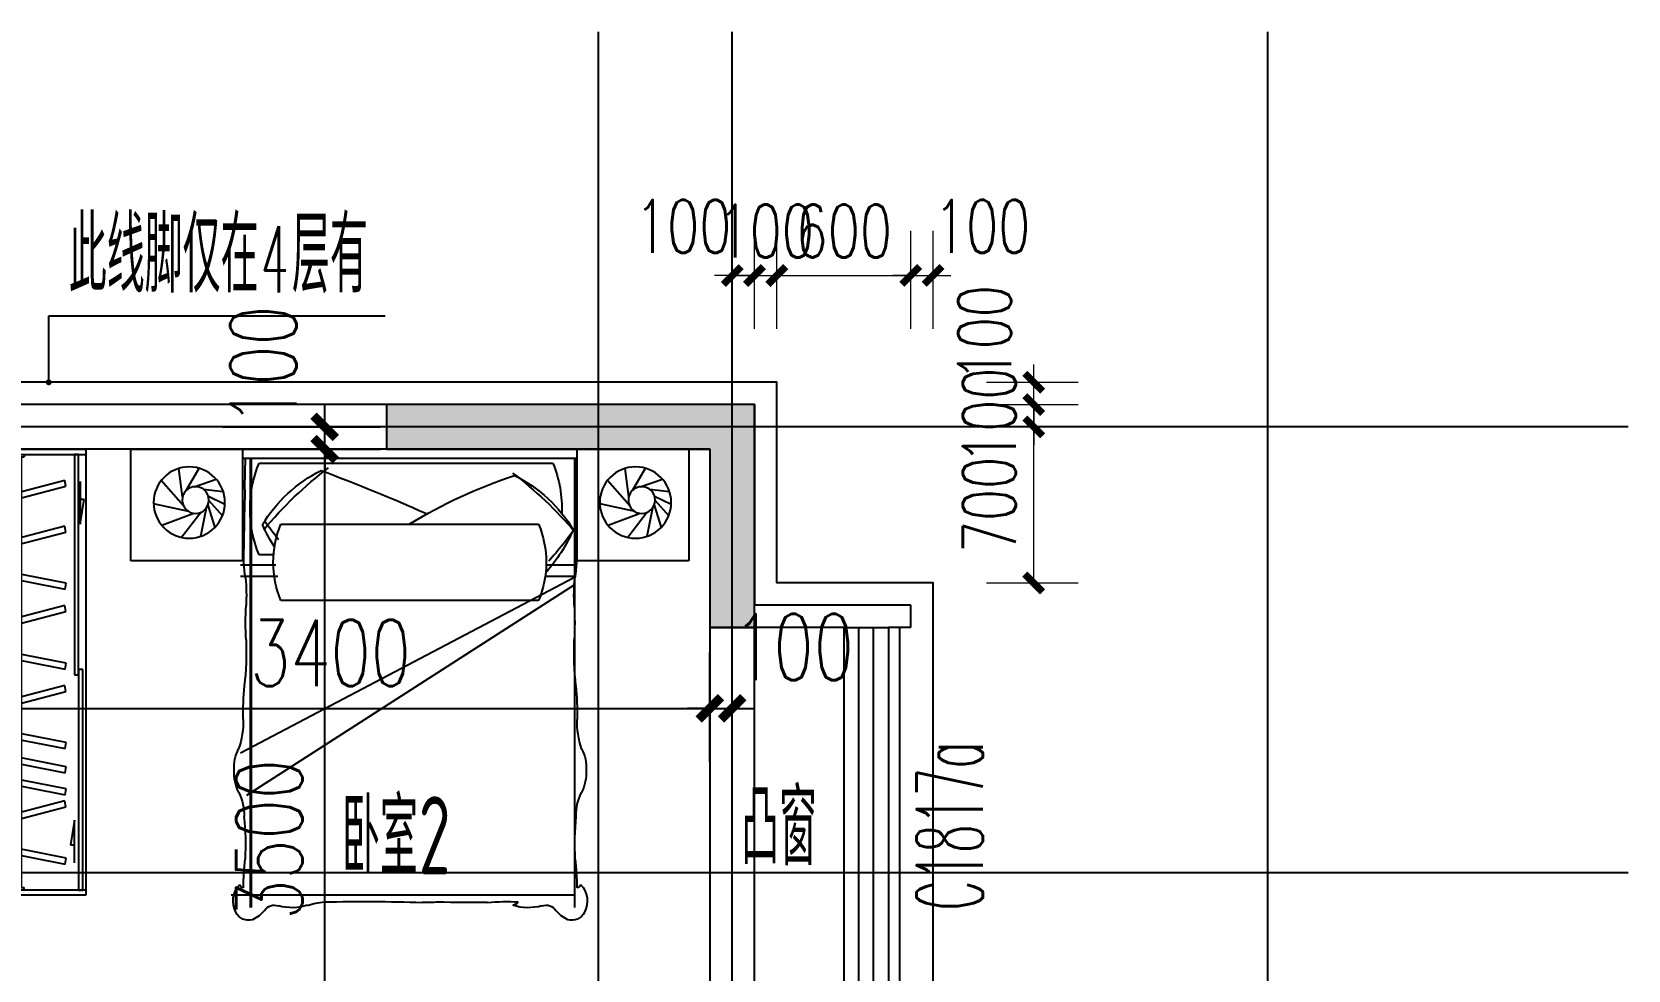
# Model space of a CAD drawing. Extents: x -129588 to 17450, y 1144 to 109436.
# Drawn here: x -1652 to 5501, y 92862 to 97069 of the extents above; entities that cross this region are included whole.
import ezdxf

# ---------------------------------------------------------------- set-up
doc = ezdxf.new("R2010")
doc.units = 0
doc.header["$LTSCALE"] = 1000
doc.header["$MEASUREMENT"] = 0
doc.linetypes.add('DASH', pattern=[0.35, 0.25, -0.1])
doc.layers.add('A-area(算全面积)', color=21, linetype='Continuous', plot=False)
doc.layers.add('A-FUR', color=8, linetype='Continuous', plot=False)
for name, color, linetype in [('A-看线', 105, 'Continuous'), ('A-第三道尺寸线', 105, 'Continuous'), ('A-线脚看线', 9, 'Continuous'), ('DIM_LEAD', 3, 'Continuous'), ('DOTE', 16, 'Continuous'), ('PUB_HATCH', 8, 'Continuous'), ('PUB_TEXT', 7, 'Continuous'), ('WALL', 2, 'Continuous'), ('WINDOW', 4, 'Continuous'), ('WINDOW_TEXT', 7, 'Continuous'), ('剪力墙', 6, 'Continuous')]:
    doc.layers.add(name, color=color, linetype=linetype)
doc.layers.add('A-第四道尺寸线(线脚尺寸)', color=105, linetype='Continuous', lineweight=5)
doc.styles.add('_TCH_DIM', font='SIMPLEX.shx', dxfattribs={"width": 0.7, "bigfont": 'GBCBIG.shx'})
doc.styles.add('_TCH_DIM_T3', font='SIMPLEX.shx', dxfattribs={"width": 0.705882, "bigfont": 'GBCBIG.shx'})
doc.styles.add('_TCH_WINDOW', font='SIMPLEX.shx', dxfattribs={"width": 0.7, "height": 3.5, "bigfont": 'GBCBIG.shx'})
doc.styles.get("Standard").update_dxf_attribs({"font": 'gbenor.shx', "width": 0.7, "bigfont": 'gbcbig.shx'})
doc.dimstyles.new('_TCH_ARCH&&100', dxfattribs={"dimtxt": 297.5, "dimasz": 100, "dimexe": 250, "dimexo": 300, "dimgap": 100, "dimtad": 1, "dimdec": 0, "dimzin": 0, "dimdsep": 46, "dimtxsty": '_TCH_DIM_T3', "dimblk": 'ARCHTICK', "dimcen": 0.09, "dimclrt": 7, "dimazin": 2, "dimtfac": 1, "dimtdec": 0, "dimtix": 1, "dimtmove": 2, "dimatfit": 3, "dimfxl": 0, "dimtolj": 1, "dimtzin": 0, "dimarcsym": 0})
doc.dimstyles.new('_TCH_ARCH&&80', dxfattribs={"dimtxt": 238, "dimasz": 80, "dimexe": 200, "dimexo": 240, "dimgap": 80, "dimtad": 1, "dimdec": 0, "dimzin": 0, "dimdsep": 46, "dimtxsty": '_TCH_DIM_T3', "dimblk": 'ARCHTICK', "dimcen": 0.09, "dimclrt": 7, "dimazin": 2, "dimtfac": 1, "dimtdec": 0, "dimtix": 1, "dimtmove": 2, "dimatfit": 3, "dimfxl": 0, "dimtolj": 1, "dimtzin": 0, "dimarcsym": 0})

# ---------------------------------------------------------------- blocks, each defined once
blk = doc.blocks.new('zhouxianssceng0329')
at = {"layer": 'DOTE'}
for p, q in [((886.3, 144298.2), (886.3, 156469.4)), ((1486.3, 147398.2), (1486.3, 156469.4)), ((3886.3, 132089.9), (3886.3, 156469.4)), ((5501.3, 154698.2), (-8413.7, 154698.2)), ((5501.3, 152698.2), (-8413.7, 152698.2))]:
    blk.add_line(p, q, dxfattribs=at)
blk = doc.blocks.new('jgjlq030328')
at = {"layer": 'PUB_HATCH'}
blk.add_hatch(color=256, dxfattribs=at).paths.add_polyline_path([(-244735, 27311.9), (-244735, 28311.9), (-246385, 28311.9), (-246385, 28111.9), (-244935, 28111.9), (-244935, 27311.9)])
at = {"layer": '剪力墙'}
blk.add_lwpolyline([(-244735, 27311.9), (-244735, 28311.9), (-246385, 28311.9), (-246385, 28111.9), (-244935, 28111.9), (-244935, 27311.9)], close=True, dxfattribs=at)
blk = doc.blocks.new('u5g')
at = {"color": 8, "linetype": 'DASH', "ltscale": 20}
for p, q in [((10502.8, 151826.4), (10512.8, 151826.4)), ((10512.8, 151826.4), (10512.8, 151776.4)), ((12177.7, 151813.9), (10512.8, 151813.9)), ((12177.7, 151788.9), (10512.8, 151788.9)), ((12187.8, 151826.4), (12177.7, 151826.4)), ((12177.7, 151826.4), (12177.7, 151776.4)), ((10502.8, 151776.4), (10512.8, 151776.4)), ((12187.8, 151776.4), (12177.7, 151776.4))]:
    blk.add_line(p, q, dxfattribs=at)
at = {"color": 8, "ltscale": 20}
for p, q in [((11917.6, 151531.4), (12012.7, 151550.3)), ((12012.7, 151550.3), (12012.7, 151531.4)), ((10607.7, 151503.4), (10772.9, 151503.4)), ((10772.9, 151503.4), (10677.8, 151484.5)), ((10677.8, 151484.5), (10677.8, 151503.4)), ((12082.8, 151531.4), (11917.6, 151531.4))]:
    blk.add_line(p, q, dxfattribs=at)
at = {"linetype": 'DASH', "ltscale": 20}
for points in [[(12207.8, 152126.4), (10482.8, 152126.4), (10482.8, 151476.4), (12207.8, 151476.4)], [(10502.8, 151531.4), (11355.3, 151531.4), (11355.3, 151511.4), (10502.8, 151511.4)], [(11335.3, 151511.4), (12187.8, 151511.4), (12187.8, 151491.4), (11335.3, 151491.4)]]:
    blk.add_lwpolyline(points, close=True, dxfattribs=at)
blk.add_lwpolyline([(12187.8, 151476.4), (12187.8, 152106.4), (10502.8, 152106.4), (10502.8, 151476.4)], dxfattribs=at)
at = {"color": 8, "linetype": 'DASH', "ltscale": 20}
for points in [[(10603.3, 151578.7), (10696.8, 152026.6), (10719.8, 152021.8), (10626.3, 151573.9)], [(10780.1, 151578.7), (10873.6, 152026.6), (10896.6, 152021.8), (10803.1, 151573.9)], [(11001.3, 151572.3), (10930.5, 152024.3), (10953.7, 152028), (11024.5, 151576)], [(11087.5, 151578.7), (11181, 152026.6), (11204, 152021.8), (11110.4, 151573.9)], [(11310.5, 151572.3), (11239.7, 152024.3), (11262.9, 152028), (11333.7, 151576)], [(11396.6, 151578.7), (11490.1, 152026.6), (11513.1, 152021.8), (11419.6, 151573.9)], [(11617.8, 151572.3), (11547, 152024.3), (11570.2, 152028), (11641, 151576)], [(11711, 151572.3), (11640.2, 152024.3), (11663.4, 152028), (11734.2, 151576)], [(11796.6, 151572.3), (11725.8, 152024.3), (11749, 152028), (11819.8, 151576)], [(11842.7, 151578.7), (11936.3, 152026.6), (11959.3, 152021.8), (11865.7, 151573.9)], [(12064, 151572.3), (11993.2, 152024.3), (12016.4, 152028), (12087.2, 151576)]]:
    blk.add_lwpolyline(points, close=True, dxfattribs=at)
blk = doc.blocks.new('床-次')
for p, q in [((0, 1250), (-500, 1250)), ((-500, 1250), (-500, 750)), ((0, 750), (0, 1250)), ((-230.3, 1099.5), (-298, 1160.7)), ((-211.2, 1097.1), (-246.7, 1171.4)), ((-179.1, 1074.2), (-189.7, 1163.7)), ((-264.8, 1087), (-391.3, 1061.6)), ((-251.5, 1094.8), (-351.2, 1125.9)), ((-168.5, 1032.8), (-133.7, 1131.8)), ((-281.6, 1064.1), (-395.4, 976.5)), ((-287.6, 1032.1), (-341.4, 888.3)), ((-279.8, 1009.2), (-244.4, 851.5)), ((-185.3, 997.5), (-85.7, 1056.5)), ((-253.8, 985.3), (-140.1, 886)), ((-212.8, 981.5), (-86.3, 964.7)), ((-40, 738.5), (-2054.4, 738.5)), ((-40, 738.5), (-2054.4, 738.5)), ((-1999.7, 738.5), (-1999.7, -801.2)), ((-608.2, 738.5), (-1552.4, -732.5)), ((-575.1, 738.5), (-1363.6, -758.2)), ((-570.6, 738.5), (-570.6, 606)), ((-519.8, 738.5), (-519.8, 615.5)), ((-500, 750), (0, 750)), ((-40, -750), (-40, 750)), ((-40, 750), (0, 750)), ((0, 750), (0, -750)), ((-678.3, 577.3), (-678.3, -578.2)), ((-336.3, -578.2), (-336.3, 577.3)), ((-63, -675.7), (-63, 640.9)), ((-570.6, -590.9), (-570.6, -758.2)), ((-519.8, -600.4), (-519.8, -758.2)), ((-473.4, -610.8), (-473.4, -675.7)), ((-40, -711.5), (-2054.4, -711.5)), ((-40, -715.5), (-2054.4, -715.5)), ((0, -750), (-500, -750)), ((-500, -750), (-500, -1250)), ((0, -750), (-40, -750)), ((0, -1250), (0, -750)), ((-230.3, -900.5), (-298, -839.3)), ((-211.2, -902.9), (-246.7, -828.6)), ((-179.1, -925.8), (-189.7, -836.3)), ((-264.8, -913), (-391.3, -938.4)), ((-251.5, -905.2), (-351.2, -874.1)), ((-168.5, -967.2), (-133.7, -868.2)), ((-281.6, -935.9), (-395.4, -1023.5)), ((-287.6, -967.9), (-341.4, -1111.7)), ((-279.8, -990.8), (-244.4, -1148.5)), ((-185.3, -1002.5), (-85.7, -943.5)), ((-253.8, -1014.7), (-140.1, -1114)), ((-212.8, -1018.5), (-86.3, -1035.3)), ((-500, -1250), (0, -1250))]:
    blk.add_line(p, q)
for centre, radius in [((-239.3, 1011.5), 160), ((-228.1, 1039.5), 60), ((-239.3, -988.5), 160), ((-228.1, -960.5), 60)]:
    blk.add_circle(centre, radius)
for centre, radius, start, end in [((-2025.4, 689.2), 106, 45.78413, 118.72126), ((-1447.1, 581), 209.9, 87.96316, 116.12762), ((-1430.8, 599), 192, 63.04698, 92.64916), ((-2050.6, 726), 61.8, 114.65516, 197.05817), ((-1950.6, 749.2), 16, 93.39574, 183.44183), ((-1965.7, -466.9), 1215.2, 83.96781, 90.04075), ((-1770.2, 1899.8), 1160.2, 266.64954, 276.11997), ((-1636.1, 955.2), 209.3, 267.15615, 297.45765), ((-1225.8, 1105.3), 355.3, 250.60635, 272.32801), ((-1221.3, -1525.3), 2275.6, 85.96877, 89.74947), ((-909.2, 2045.3), 1309.4, 263.33019, 272.35813), ((-778.2, -773.7), 1512.6, 87.0776, 92.9224), ((-655.9, 1541.2), 805.5, 266.782, 275.59148), ((-480.7, 163.8), 583.8, 86.03666, 99.53314), ((-58.4, 47), 749.3, 113.83469, 131.46224), ((532.5, -530), 1548.8, 124.57489, 131.88808), ((-774.9, -20652.4), 21401.2, 88.49238, 89.10433), ((-1546.8, -636.7), 1810.6, 37.31306, 49.42063), ((-689.8, 185.7), 637.9, 26.40883, 59.00025), ((-160, -2198.1), 2939.9, 87.66163, 91.01156), ((-1983, 763.6), 138.4, 203.70607, 231.95597), ((-2098.3, 610.2), 53.6, 340.23108, 55.86441), ((-268.2, 142.5), 539, 67.62117, 92.10241), ((-1819.9, 531), 236, 164.99871, 197.18078), ((-507.3, 161.9), 449.1, 67.62117, 112.37883), ((-2002.9, 452.2), 43.4, 129.07345, 167.94605), ((-2962.5, 430.3), 933.9, 354.95264, 3.41649), ((-2185.6, 1136.9), 2172.2, 328.3558, 342.10444), ((5743.4, 272.5), 7776, 179.44258, 181.07566), ((-1219.9, 79.3), 812.7, 176.67233, 181.72422), ((-9950.5, -199.5), 7922.3, 358.6733, 1.8401), ((-7673.2, -3224.4), 8087.9, 20.45865, 24.04845), ((-2329.2, -362.3), 299.6, 341.30518, 356.04213), ((-1523.8, 732.7), 1810.6, 309.96455, 322.68694), ((-666.8, -113.7), 637.9, 300.99975, 333.59117), ((-1819.9, -528), 236, 162.81922, 195.00129), ((-2098.3, -607.2), 53.6, 304.13559, 19.76892), ((-507.3, -162.9), 449.1, 247.62117, 292.37883), ((-35.4, 25), 749.3, 237.46377, 246.16531), ((555.5, 626), 1548.8, 231.63721, 235.42511), ((-2050.6, -723), 61.8, 162.94183, 245.34484), ((-1983, -760.6), 138.4, 128.04403, 156.29393), ((-268.2, -177.3), 539, 247.62117, 292.37883), ((-2025.4, -686.2), 106, 241.27874, 314.21587), ((-1950.6, -746.2), 16, 176.55817, 266.60426), ((-1965.7, 469.9), 1215.2, 269.95925, 276.03219), ((-1770.2, -1896.8), 1160.2, 83.88003, 93.35046), ((-1636.1, -952.2), 209.3, 62.54235, 92.84385), ((-1447.1, -578), 209.9, 243.87238, 272.03684), ((-1430.8, -596), 192, 267.35084, 296.95302), ((-1225.8, -1102.3), 355.3, 87.67199, 109.39365), ((-1221.3, 1528.3), 2275.6, 270.25053, 274.03123), ((-909.2, -2042.3), 1309.4, 87.64187, 96.66981), ((-778.2, 776.7), 1512.6, 267.0776, 272.9224), ((-655.9, -1538.2), 805.5, 84.40852, 93.218), ((-480.7, -160.8), 583.8, 260.46686, 273.96334), ((-774.9, 20655.4), 21401.2, 270.89567, 271.50762), ((-160, 2201.1), 2939.9, 268.98844, 272.33837)]:
    blk.add_arc(centre, radius, start, end)
at = {"text_generation_flag": 4, "width": 0.8, "flags": 9}
for tag, p in [('XSIZE', (-239.3, 1011.5)), ('YSIZE', (-239.3, 1011.5)), ('XSIZE', (-239.3, -988.5)), ('YSIZE', (-239.3, -988.5))]:
    blk.add_attdef(tag, p, '', height=0.5, rotation=180, dxfattribs=at)
blk = doc.blocks.new('$TCHSYS$WIN2D')
for p, q in [((-0.5, 0.5), (0.5, 0.5)), ((-0.5, 0.5), (-0.5, -0.5)), ((0.5, 0.5), (0.5, -0.5)), ((0.5, 0.1667), (-0.5, 0.1667)), ((0.5, -0.1667), (-0.5, -0.1667)), ((-0.5, -0.5), (0.5, -0.5))]:
    blk.add_line(p, q)
blk = doc.blocks.new('_ArchTick')
at = {"color": 0, "linetype": 'ByBlock', "const_width": 0.4}
blk.add_lwpolyline([(-0.5, -0.5), (0.5, 0.5)], dxfattribs=at)
blk = doc.blocks.new('*D1096')
at = {"layer": 'A-第三道尺寸线', "color": 0, "lineweight": -2, "transparency": 16777216}
for p, q in [((9139.2, 183811.7), (9139.2, 183911.7)), ((8680, 183811.7), (9389.2, 183811.7)), ((9139.2, 183711.7), (9139.2, 183811.7)), ((8680, 183711.7), (9389.2, 183711.7)), ((9139.2, 183711.7), (9139.2, 183611.7))]:
    blk.add_line(p, q, dxfattribs=at)
at = {"layer": 'Defpoints', "color": 0, "transparency": 16777216}
for p in [(8380, 183811.7), (9139.2, 183811.7), (8380, 183711.7)]:
    blk.add_point(p, dxfattribs=at)
at = {"layer": 'A-第三道尺寸线', "color": 0, "lineweight": -2, "transparency": 16777216, "xscale": 100, "yscale": 100, "zscale": 100}
for p, rotation in [((9139.2, 183811.7), 270), ((9139.2, 183711.7), 90)]:
    blk.add_blockref('_ArchTick', p, dxfattribs=dict(at, rotation=rotation))
at = {"layer": 'A-第三道尺寸线', "color": 7, "transparency": 16777216, "insert": (8864.2, 184086.7), "char_height": 297.5, "attachment_point": 5, "rotation": 90, "style": '_TCH_DIM_T3'}
blk.add_mtext('\\A1;100', dxfattribs=at)
blk = doc.blocks.new('*D1097')
at = {"layer": 'A-第三道尺寸线', "color": 0, "lineweight": -2, "transparency": 16777216}
for p, q in [((8680, 183711.7), (9389.2, 183711.7)), ((9139.2, 180211.7), (9139.2, 183711.7)), ((8680, 180211.7), (9389.2, 180211.7))]:
    blk.add_line(p, q, dxfattribs=at)
at = {"layer": 'Defpoints', "color": 0, "transparency": 16777216}
for p in [(8380, 183711.7), (9139.2, 183711.7), (8380, 180211.7)]:
    blk.add_point(p, dxfattribs=at)
at = {"layer": 'A-第三道尺寸线', "color": 0, "lineweight": -2, "transparency": 16777216, "xscale": 100, "yscale": 100, "zscale": 100}
for p, rotation in [((9139.2, 183711.7), 90), ((9139.2, 180211.7), 270)]:
    blk.add_blockref('_ArchTick', p, dxfattribs=dict(at, rotation=rotation))
at = {"layer": 'A-第三道尺寸线', "color": 7, "transparency": 16777216, "insert": (8890.5, 181961.7), "char_height": 297.5, "attachment_point": 5, "rotation": 90, "style": '_TCH_DIM_T3'}
blk.add_mtext('\\A1;3500', dxfattribs=at)
blk = doc.blocks.new('*D1103')
at = {"layer": 'A-第三道尺寸线', "color": 0, "lineweight": -2, "transparency": 16777216}
for p, q in [((10865.5, 182311.7), (10865.5, 182799.5)), ((10965.5, 182311.7), (10965.5, 182799.5)), ((10865.5, 182549.5), (10765.5, 182549.5)), ((10865.5, 182549.5), (10965.5, 182549.5)), ((10965.5, 182549.5), (11065.5, 182549.5))]:
    blk.add_line(p, q, dxfattribs=at)
at = {"layer": 'Defpoints', "color": 0, "transparency": 16777216}
for p in [(10965.5, 182549.5), (10865.5, 182011.7), (10965.5, 182011.7)]:
    blk.add_point(p, dxfattribs=at)
at = {"layer": 'A-第三道尺寸线', "color": 0, "lineweight": -2, "transparency": 16777216, "xscale": 100, "yscale": 100, "zscale": 100}
blk.add_blockref('_ArchTick', (10865.5, 182549.5), dxfattribs=at)
at = {"layer": 'A-第三道尺寸线', "color": 0, "lineweight": -2, "transparency": 16777216, "xscale": 100, "yscale": 100, "zscale": 100, "rotation": 180}
blk.add_blockref('_ArchTick', (10965.5, 182549.5), dxfattribs=at)
at = {"layer": 'A-第三道尺寸线', "color": 7, "transparency": 16777216, "insert": (11240.5, 182824.5), "char_height": 297.5, "attachment_point": 5, "style": '_TCH_DIM_T3'}
blk.add_mtext('\\A1;100', dxfattribs=at)
blk = doc.blocks.new('*D1104')
at = {"layer": 'A-第三道尺寸线', "color": 0, "lineweight": -2, "transparency": 16777216}
for p, q in [((7465.5, 182311.7), (7465.5, 182799.5)), ((10865.5, 182311.7), (10865.5, 182799.5)), ((7465.5, 182549.5), (10865.5, 182549.5))]:
    blk.add_line(p, q, dxfattribs=at)
at = {"layer": 'Defpoints', "color": 0, "transparency": 16777216}
for p in [(10865.5, 182549.5), (7465.5, 182011.7), (10865.5, 182011.7)]:
    blk.add_point(p, dxfattribs=at)
at = {"layer": 'A-第三道尺寸线', "color": 0, "lineweight": -2, "transparency": 16777216, "xscale": 100, "yscale": 100, "zscale": 100, "rotation": 180}
blk.add_blockref('_ArchTick', (7465.5, 182549.5), dxfattribs=at)
at = {"layer": 'A-第三道尺寸线', "color": 0, "lineweight": -2, "transparency": 16777216, "xscale": 100, "yscale": 100, "zscale": 100}
blk.add_blockref('_ArchTick', (10865.5, 182549.5), dxfattribs=at)
at = {"layer": 'A-第三道尺寸线', "color": 7, "transparency": 16777216, "insert": (9165.5, 182798.3), "char_height": 297.5, "attachment_point": 5, "style": '_TCH_DIM_T3'}
blk.add_mtext('\\A1;3400', dxfattribs=at)
blk = doc.blocks.new('ssxianjiao0329')
at = {"layer": 'A-线脚看线'}
blk.add_lwpolyline([(2236.3, 153798.2), (2236.3, 151998.2)], dxfattribs=at)
blk = doc.blocks.new('*D1570')
at = {"layer": 'A-第四道尺寸线(线脚尺寸)', "color": 0, "lineweight": -2, "transparency": 16777216}
for p, q in [((2286.3, 95738.2), (2286.3, 96177.1)), ((2386.3, 95738.2), (2386.3, 96177.1)), ((2286.3, 95977.1), (2206.3, 95977.1)), ((2286.3, 95977.1), (2386.3, 95977.1)), ((2386.3, 95977.1), (2466.3, 95977.1))]:
    blk.add_line(p, q, dxfattribs=at)
at = {"layer": 'Defpoints', "color": 0, "transparency": 16777216}
for p in [(2386.3, 95977.1), (2286.3, 95498.2), (2386.3, 95498.2)]:
    blk.add_point(p, dxfattribs=at)
at = {"layer": 'A-第四道尺寸线(线脚尺寸)', "color": 0, "lineweight": -2, "transparency": 16777216, "xscale": 80, "yscale": 80, "zscale": 80}
blk.add_blockref('_ArchTick', (2286.3, 95977.1), dxfattribs=at)
at = {"layer": 'A-第四道尺寸线(线脚尺寸)', "color": 0, "lineweight": -2, "transparency": 16777216, "xscale": 80, "yscale": 80, "zscale": 80, "rotation": 180}
blk.add_blockref('_ArchTick', (2386.3, 95977.1), dxfattribs=at)
at = {"layer": 'A-第四道尺寸线(线脚尺寸)', "color": 7, "transparency": 16777216, "insert": (2606.3, 96197.1), "char_height": 238, "attachment_point": 5, "style": '_TCH_DIM_T3'}
blk.add_mtext('\\A1;100', dxfattribs=at)
blk = doc.blocks.new('*D1571')
at = {"layer": 'A-第四道尺寸线(线脚尺寸)', "color": 0, "lineweight": -2, "transparency": 16777216}
for p, q in [((1686.3, 95738.2), (1686.3, 96177.1)), ((2286.3, 95738.2), (2286.3, 96177.1)), ((1686.3, 95977.1), (2286.3, 95977.1))]:
    blk.add_line(p, q, dxfattribs=at)
at = {"layer": 'Defpoints', "color": 0, "transparency": 16777216}
for p in [(2286.3, 95977.1), (1686.3, 95498.2), (2286.3, 95498.2)]:
    blk.add_point(p, dxfattribs=at)
at = {"layer": 'A-第四道尺寸线(线脚尺寸)', "color": 0, "lineweight": -2, "transparency": 16777216, "xscale": 80, "yscale": 80, "zscale": 80, "rotation": 180}
blk.add_blockref('_ArchTick', (1686.3, 95977.1), dxfattribs=at)
at = {"layer": 'A-第四道尺寸线(线脚尺寸)', "color": 0, "lineweight": -2, "transparency": 16777216, "xscale": 80, "yscale": 80, "zscale": 80}
blk.add_blockref('_ArchTick', (2286.3, 95977.1), dxfattribs=at)
at = {"layer": 'A-第四道尺寸线(线脚尺寸)', "color": 7, "transparency": 16777216, "insert": (1986.3, 96176.1), "char_height": 238, "attachment_point": 5, "style": '_TCH_DIM_T3'}
blk.add_mtext('\\A1;600', dxfattribs=at)
blk = doc.blocks.new('*D1572')
at = {"layer": 'A-第四道尺寸线(线脚尺寸)', "color": 0, "lineweight": -2, "transparency": 16777216}
for p, q in [((1586.3, 95738.2), (1586.3, 96177.1)), ((1686.3, 95738.2), (1686.3, 96177.1)), ((1586.3, 95977.1), (1506.3, 95977.1)), ((1586.3, 95977.1), (1686.3, 95977.1)), ((1686.3, 95977.1), (1766.3, 95977.1))]:
    blk.add_line(p, q, dxfattribs=at)
at = {"layer": 'Defpoints', "color": 0, "transparency": 16777216}
for p in [(1686.3, 95977.1), (1586.3, 95498.2), (1686.3, 95498.2)]:
    blk.add_point(p, dxfattribs=at)
at = {"layer": 'A-第四道尺寸线(线脚尺寸)', "color": 0, "lineweight": -2, "transparency": 16777216, "xscale": 80, "yscale": 80, "zscale": 80}
blk.add_blockref('_ArchTick', (1586.3, 95977.1), dxfattribs=at)
at = {"layer": 'A-第四道尺寸线(线脚尺寸)', "color": 0, "lineweight": -2, "transparency": 16777216, "xscale": 80, "yscale": 80, "zscale": 80, "rotation": 180}
blk.add_blockref('_ArchTick', (1686.3, 95977.1), dxfattribs=at)
at = {"layer": 'A-第四道尺寸线(线脚尺寸)', "color": 7, "transparency": 16777216, "insert": (1636.3, 96176.1), "char_height": 238, "attachment_point": 5, "style": '_TCH_DIM_T3'}
blk.add_mtext('\\A1;100', dxfattribs=at)
blk = doc.blocks.new('*D1573')
at = {"layer": 'A-第四道尺寸线(线脚尺寸)', "color": 0, "lineweight": -2, "transparency": 16777216}
for p, q in [((1486.3, 95738.2), (1486.3, 96177.1)), ((1586.3, 95738.2), (1586.3, 96177.1)), ((1486.3, 95977.1), (1406.3, 95977.1)), ((1486.3, 95977.1), (1586.3, 95977.1)), ((1586.3, 95977.1), (1666.3, 95977.1))]:
    blk.add_line(p, q, dxfattribs=at)
at = {"layer": 'Defpoints', "color": 0, "transparency": 16777216}
for p in [(1586.3, 95977.1), (1486.3, 95498.2), (1586.3, 95498.2)]:
    blk.add_point(p, dxfattribs=at)
at = {"layer": 'A-第四道尺寸线(线脚尺寸)', "color": 0, "lineweight": -2, "transparency": 16777216, "xscale": 80, "yscale": 80, "zscale": 80}
blk.add_blockref('_ArchTick', (1486.3, 95977.1), dxfattribs=at)
at = {"layer": 'A-第四道尺寸线(线脚尺寸)', "color": 0, "lineweight": -2, "transparency": 16777216, "xscale": 80, "yscale": 80, "zscale": 80, "rotation": 180}
blk.add_blockref('_ArchTick', (1586.3, 95977.1), dxfattribs=at)
at = {"layer": 'A-第四道尺寸线(线脚尺寸)', "color": 7, "transparency": 16777216, "insert": (1266.3, 96197.1), "char_height": 238, "attachment_point": 5, "style": '_TCH_DIM_T3'}
blk.add_mtext('\\A1;100', dxfattribs=at)
blk = doc.blocks.new('*D1574')
at = {"layer": 'A-第四道尺寸线(线脚尺寸)', "color": 0, "lineweight": -2, "transparency": 16777216}
for p, q in [((2626.3, 95298.2), (3037.3, 95298.2)), ((2837.3, 94598.2), (2837.3, 95298.2)), ((2626.3, 94598.2), (3037.3, 94598.2))]:
    blk.add_line(p, q, dxfattribs=at)
at = {"layer": 'Defpoints', "color": 0, "transparency": 16777216}
for p in [(2386.3, 95298.2), (2837.3, 95298.2), (2386.3, 94598.2)]:
    blk.add_point(p, dxfattribs=at)
at = {"layer": 'A-第四道尺寸线(线脚尺寸)', "color": 0, "lineweight": -2, "transparency": 16777216, "xscale": 80, "yscale": 80, "zscale": 80}
for p, rotation in [((2837.3, 95298.2), 90), ((2837.3, 94598.2), 270)]:
    blk.add_blockref('_ArchTick', p, dxfattribs=dict(at, rotation=rotation))
at = {"layer": 'A-第四道尺寸线(线脚尺寸)', "color": 7, "transparency": 16777216, "insert": (2638.3, 94948.2), "char_height": 238, "attachment_point": 5, "rotation": 90, "style": '_TCH_DIM_T3'}
blk.add_mtext('\\A1;700', dxfattribs=at)
blk = doc.blocks.new('*D1575')
at = {"layer": 'A-第四道尺寸线(线脚尺寸)', "color": 0, "lineweight": -2, "transparency": 16777216}
for p, q in [((2837.3, 95398.2), (2837.3, 95478.2)), ((2626.3, 95398.2), (3037.3, 95398.2)), ((2837.3, 95298.2), (2837.3, 95398.2)), ((2626.3, 95298.2), (3037.3, 95298.2)), ((2837.3, 95298.2), (2837.3, 95218.2))]:
    blk.add_line(p, q, dxfattribs=at)
at = {"layer": 'Defpoints', "color": 0, "transparency": 16777216}
for p in [(2386.3, 95398.2), (2837.3, 95398.2), (2386.3, 95298.2)]:
    blk.add_point(p, dxfattribs=at)
at = {"layer": 'A-第四道尺寸线(线脚尺寸)', "color": 0, "lineweight": -2, "transparency": 16777216, "xscale": 80, "yscale": 80, "zscale": 80}
for p, rotation in [((2837.3, 95398.2), 270), ((2837.3, 95298.2), 90)]:
    blk.add_blockref('_ArchTick', p, dxfattribs=dict(at, rotation=rotation))
at = {"layer": 'A-第四道尺寸线(线脚尺寸)', "color": 7, "transparency": 16777216, "insert": (2638.3, 95348.2), "char_height": 238, "attachment_point": 5, "rotation": 90, "style": '_TCH_DIM_T3'}
blk.add_mtext('\\A1;100', dxfattribs=at)
blk = doc.blocks.new('*D1576')
at = {"layer": 'A-第四道尺寸线(线脚尺寸)', "color": 0, "lineweight": -2, "transparency": 16777216}
for p, q in [((2837.3, 95498.2), (2837.3, 95578.2)), ((2626.3, 95498.2), (3037.3, 95498.2)), ((2837.3, 95398.2), (2837.3, 95498.2)), ((2626.3, 95398.2), (3037.3, 95398.2)), ((2837.3, 95398.2), (2837.3, 95318.2))]:
    blk.add_line(p, q, dxfattribs=at)
at = {"layer": 'Defpoints', "color": 0, "transparency": 16777216}
for p in [(2386.3, 95498.2), (2837.3, 95498.2), (2386.3, 95398.2)]:
    blk.add_point(p, dxfattribs=at)
at = {"layer": 'A-第四道尺寸线(线脚尺寸)', "color": 0, "lineweight": -2, "transparency": 16777216, "xscale": 80, "yscale": 80, "zscale": 80}
for p, rotation in [((2837.3, 95498.2), 270), ((2837.3, 95398.2), 90)]:
    blk.add_blockref('_ArchTick', p, dxfattribs=dict(at, rotation=rotation))
at = {"layer": 'A-第四道尺寸线(线脚尺寸)', "color": 7, "transparency": 16777216, "insert": (2617.3, 95718.2), "char_height": 238, "attachment_point": 5, "rotation": 90, "style": '_TCH_DIM_T3'}
blk.add_mtext('\\A1;100', dxfattribs=at)
blk = doc.blocks.new('a6huxing 0323')
at = {"layer": 'A-看线'}
blk.add_lwpolyline([(10865.5, 182911.7), (10865.5, 181111.7)], dxfattribs=at)
at = {"layer": 'WALL'}
for p, q in [((11065.5, 183911.7), (7365.5, 183911.7)), ((11065.5, 183911.7), (11065.5, 183011.7)), ((10865.5, 183711.7), (7465.5, 183711.7)), ((10865.5, 183711.7), (10865.5, 182911.7)), ((11565.5, 183011.7), (11065.5, 183011.7)), ((11765.5, 183011.7), (11565.5, 183011.7)), ((11765.5, 182911.7), (11765.5, 183011.7)), ((11465.5, 182911.7), (10865.5, 182911.7)), ((11465.5, 182911.7), (11665.5, 182911.7)), ((11765.5, 182911.7), (11665.5, 182911.7))]:
    blk.add_line(p, q, dxfattribs=at)
at = {"layer": 'A-FUR', "xscale": -1.159420288662659, "yscale": 0.9231000024301466, "rotation": 90}
blk.add_blockref('u5g', (147896.1, 195865.5), dxfattribs=at)
at = {"layer": 'A-FUR', "extrusion": (4.56361e-07, 1.25171e-07, -1), "zscale": -1.000000000000022, "rotation": 90}
blk.add_blockref('床-次', (-9520.5, 183711.5), dxfattribs=at)
at = {"layer": 'WINDOW'}
ref = blk.add_blockref('$TCHSYS$WIN2D', (11565.5, 182011.7), dxfattribs=dict(at, xscale=1800, yscale=-200, zscale=1800, rotation=270))
ref.add_attrib('A', 'C1817a', (12089.3, 181644.2), dxfattribs={"layer": 'WINDOW_TEXT', "height": 297.5, "rotation": 90, "style": '_TCH_WINDOW', "width": 0.494118})
at = {"layer": 'PUB_TEXT', "width": 0.7}
for s, height, p in [('凸窗', 337.59, (11005.1, 181846)), ('卧室', 337.59, (9216.3, 181805)), ('2', 350, (9560.4, 181805))]:
    blk.add_text(s, height=height, dxfattribs=at).set_placement(p)
at = {"layer": 'A-第三道尺寸线'}
for base, p1, p2, angle, picture, middle in [((9139.2, 183811.7), (8380, 183711.7), (8380, 183811.7), 90, '*D1096', (8864.2, 184086.7)), ((10965.5, 182549.5), (10865.5, 182011.7), (10965.5, 182011.7), 0, '*D1103', (11240.5, 182824.5))]:
    dim = blk.add_linear_dim(base=base, p1=p1, p2=p2, angle=angle, dimstyle='_TCH_ARCH&&100', dxfattribs=at)
    dim.commit()
    dim.dimension.update_dxf_attribs({"geometry": picture, "text_midpoint": middle, "dimtype": 161})
for p1, p2, distance, picture, middle in [((8380, 180211.7), (8380, 183711.7), -759.2, '*D1097', (8890.5, 181961.7)), ((7465.5, 182011.7), (10865.5, 182011.7), 537.8, '*D1104', (9165.5, 182798.3))]:
    dim = blk.add_aligned_dim(p1=p1, p2=p2, distance=distance, dimstyle='_TCH_ARCH&&100', dxfattribs=at)
    dim.commit()
    dim.dimension.update_dxf_attribs({"geometry": picture, "text_midpoint": middle})
blk = doc.blocks.new('34cengxianjiao0427')
at = {"layer": 'A-第四道尺寸线(线脚尺寸)'}
for base, p1, p2, angle, picture, middle in [((1586.3, 95977.1), (1486.3, 95498.2), (1586.3, 95498.2), 0, '*D1573', (1266.3, 96197.1)), ((2386.3, 95977.1), (2286.3, 95498.2), (2386.3, 95498.2), 0, '*D1570', (2606.3, 96197.1)), ((2837.3, 95498.2), (2386.3, 95398.2), (2386.3, 95498.2), 90, '*D1576', (2617.3, 95718.2))]:
    dim = blk.add_linear_dim(base=base, p1=p1, p2=p2, angle=angle, dimstyle='_TCH_ARCH&&80', dxfattribs=at)
    dim.commit()
    dim.dimension.update_dxf_attribs({"geometry": picture, "text_midpoint": middle, "dimtype": 161})
for p1, p2, distance, picture, middle in [((1586.3, 95498.2), (1686.3, 95498.2), 478.9, '*D1572', (1636.3, 96176.1)), ((1686.3, 95498.2), (2286.3, 95498.2), 478.9, '*D1571', (1986.3, 96176.1)), ((2386.3, 95298.2), (2386.3, 95398.2), -451.1, '*D1575', (2638.3, 95348.2)), ((2386.3, 94598.2), (2386.3, 95298.2), -451.1, '*D1574', (2638.3, 94948.2))]:
    dim = blk.add_aligned_dim(p1=p1, p2=p2, distance=distance, dimstyle='_TCH_ARCH&&80', dxfattribs=at)
    dim.commit()
    dim.dimension.update_dxf_attribs({"geometry": picture, "text_midpoint": middle})

msp = doc.modelspace()

# ---------------------------------------------------------------- block references
msp.add_blockref('zhouxianssceng0329', (0, -59400))
at = {"layer": '剪力墙'}
msp.add_blockref('jgjlq030328', (246321.3, 67086.3), dxfattribs=at)

# ---------------------------------------------------------------- next in the draw order: block references
msp.add_blockref('a6huxing 0323', (-9479.2, -88513.5))

# ---------------------------------------------------------------- next in the draw order: linework, layer by layer
msp.add_lwpolyline([(-3063.7, 73298.2), (1086.3, 73298.2), (1086.3, 73398.2), (4086.3, 73398.2), (4086.3, 73998.2), (4786.3, 73998.2), (4786.3, 80698.2), (4086.3, 80698.2), (4086.3, 83998.2), (-113.7, 83998.2), (-113.7, 84698.2), (2786.3, 84698.2), (2786.3, 88198.2), (2386.3, 88198.2), (2386.3, 94598.2), (1686.3, 94598.2), (1686.3, 95498.2), (-8613.7, 95498.2), (-8613.7, 92698.2), (-20213.7, 92698.2), (-20213.7, 89498.2)])
at = {"layer": 'A-area(算全面积)'}
msp.add_lwpolyline([(-404, 75098.2), (186.3, 75098.2), (186.3, 73498.2), (3986.3, 73498.2), (3986.3, 83898.2), (-213.7, 83898.2), (-213.7, 84798.2), (986.3, 84798.2), (986.3, 84798.2), (986.3, 87898.2), (1586.3, 87898.2), (1586.3, 95398.2), (-8513.7, 95398.2), (-8513.7, 92598.2), (-20113.7, 92598.2)], dxfattribs=at)
at = {"layer": 'DIM_LEAD'}
for p, q in [((-1577.2, 95498.2), (-1577.2, 95795.6)), ((-1577.2, 95795.6), (-69.4, 95795.6))]:
    msp.add_line(p, q, dxfattribs=at)
at = {"layer": 'DIM_LEAD', "const_width": 13.3}
msp.add_lwpolyline([(-1577.2, 95491.6, 1), (-1577.2, 95504.9, 1)], format="xyb", close=True, dxfattribs=at)

# ---------------------------------------------------------------- next in the draw order: block references
msp.add_blockref('ssxianjiao0329', (0, -59400))
at = {"layer": 'A-第四道尺寸线(线脚尺寸)'}
msp.add_blockref('34cengxianjiao0427', (0, 0), dxfattribs=at)

# ---------------------------------------------------------------- next in the draw order: texts
at = {"layer": 'PUB_TEXT', "style": '_TCH_DIM'}
for s, height, width, p in [('此线脚仅在', 337.59, 0.7, (-1487.3, 95900.6)), ('层有', 337.59, 0.7, (-487.2, 95900.6)), ('4', 297.5, 0.494118, (-627.2, 95900.6))]:
    msp.add_text(s, height=height, dxfattribs=dict(at, width=width)).set_placement(p)

doc.saveas('drawing.dxf')
